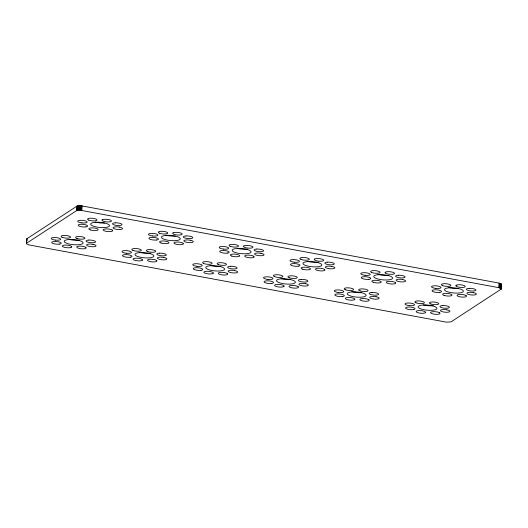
<?xml version="1.0" encoding="UTF-8"?>
<svg xmlns="http://www.w3.org/2000/svg" width="528" height="528" viewBox="0 0 528 528"><rect width="100%" height="100%" fill="white"/><g stroke="black" fill="none" stroke-linecap="round" stroke-linejoin="round"><path stroke-width="0.79" d="M26.4 243.593L26.921 238.729L76.943 206.144L81.569 205.847L499.099 283.1L501.6 284.407L501.178 289.113L451.057 321.856L446.431 322.153L28.901 244.9L26.459 243.771L26.519 243.269L76.54 210.685L81.16 210.388L498.689 287.641L500.478 288.248L501.178 289.113M26.459 243.771L26.921 238.729M26.875 240.92L26.822 238.887M76.54 210.685L76.943 206.144M76.864 210.573L77.273 206.026M77.253 210.474L77.662 205.927M77.708 210.395L78.111 205.847M78.203 210.335L78.613 205.795M78.751 210.302L79.154 205.755M79.325 210.289L79.735 205.748M79.933 210.296L80.335 205.755M80.546 210.329L80.949 205.788M81.16 210.388L81.569 205.847M81.774 210.467L82.177 205.927M498.689 287.641L499.099 283.1M499.217 287.773L499.62 283.232M499.693 287.918L500.102 283.378M500.122 288.077L500.524 283.536M500.478 288.248L500.887 283.701M500.775 288.42L501.178 283.879M500.993 288.598L501.395 284.051M501.079 289.271L501.541 284.229M79.299 240.154L77.854 240.28A9.478 2.581 5.1 0 1 69.148 239.402M150.731 253.202L148.619 253.374A9.478 2.581 5.1 0 1 139.234 252.318M220.836 266.356L219.391 266.475A9.478 2.581 5.1 0 1 210.005 265.412M318.714 262.178L316.609 262.357A9.478 2.581 5.1 0 1 307.217 261.294M388.819 275.332L387.374 275.451A9.478 2.581 5.1 0 1 377.989 274.395M458.258 288.539L458.146 288.552A9.478 2.581 5.1 0 1 448.754 287.489M104.544 223.04L102.194 223.054A9.478 2.581 5.1 0 1 95.132 222.05M175.316 236.141L172.966 236.155A9.478 2.581 5.1 0 1 165.898 235.151M290.4 279.569L288.057 279.583A9.478 2.581 5.1 0 1 280.988 278.579M361.172 292.67L358.822 292.684A9.478 2.581 5.1 0 1 351.76 291.68M433.363 305.659A9.478 2.581 5.1 0 1 431.937 305.765L429.594 305.778A9.478 2.581 5.1 0 1 423.225 304.96M247.507 249.124A9.478 2.581 5.1 0 1 246.081 249.236L243.738 249.249A9.478 2.581 5.1 0 1 237.362 248.424M71.742 246.952L71.465 247.262A4.739 1.294 5.1 0 1 65.386 247.52A4.739 1.294 5.1 0 1 62.614 245.619L63.195 245.368A4.739 1.294 5.1 0 1 68.693 245.362A4.739 1.294 5.1 0 1 71.742 246.952M102.287 219.78L102.01 220.09A4.739 1.294 5.1 0 0 105.059 221.674A4.739 1.294 5.1 0 0 110.557 221.668L111.137 221.417A4.739 1.294 5.1 0 0 108.365 219.523A4.739 1.294 5.1 0 0 102.287 219.78M142.507 260.053L142.23 260.357A4.739 1.294 5.1 0 1 136.158 260.614A4.739 1.294 5.1 0 1 133.386 258.72L133.967 258.469A4.739 1.294 5.1 0 1 139.458 258.463A4.739 1.294 5.1 0 1 142.507 260.053M173.059 232.881L172.781 233.185A4.739 1.294 5.1 0 0 175.831 234.775A4.739 1.294 5.1 0 0 181.322 234.769L181.903 234.518A4.739 1.294 5.1 0 0 179.131 232.624A4.739 1.294 5.1 0 0 173.059 232.881M213.279 273.148L213.002 273.458A4.739 1.294 5.1 0 1 206.923 273.715A4.739 1.294 5.1 0 1 204.151 271.821L204.732 271.57A4.739 1.294 5.1 0 1 210.23 271.564A4.739 1.294 5.1 0 1 213.279 273.148M243.824 245.982L243.547 246.286A4.739 1.294 5.1 0 0 246.596 247.876A4.739 1.294 5.1 0 0 252.094 247.87L252.674 247.619A4.739 1.294 5.1 0 0 249.902 245.718A4.739 1.294 5.1 0 0 243.824 245.982M284.044 286.255L283.767 286.565A4.739 1.294 5.1 0 1 277.695 286.823A4.739 1.294 5.1 0 1 274.923 284.929L275.504 284.678A4.739 1.294 5.1 0 1 280.995 284.665A4.739 1.294 5.1 0 1 284.044 286.255M314.596 259.083L314.318 259.393A4.739 1.294 5.1 0 0 317.368 260.984A4.739 1.294 5.1 0 0 322.859 260.971L323.44 260.72A4.739 1.294 5.1 0 0 320.668 258.826A4.739 1.294 5.1 0 0 314.596 259.083M354.816 299.356L354.539 299.66A4.739 1.294 5.1 0 1 348.46 299.917A4.739 1.294 5.1 0 1 345.688 298.023L346.269 297.772A4.739 1.294 5.1 0 1 351.767 297.766A4.739 1.294 5.1 0 1 354.816 299.356M385.361 272.184L385.084 272.488A4.739 1.294 5.1 0 0 388.133 274.078A4.739 1.294 5.1 0 0 393.631 274.072L394.211 273.821A4.739 1.294 5.1 0 0 391.439 271.927A4.739 1.294 5.1 0 0 385.361 272.184M425.581 312.451L425.304 312.761A4.739 1.294 5.1 0 1 419.232 313.018A4.739 1.294 5.1 0 1 416.46 311.124L417.041 310.873A4.739 1.294 5.1 0 1 422.539 310.867A4.739 1.294 5.1 0 1 425.581 312.451M456.133 285.285L455.855 285.589A4.739 1.294 5.1 0 0 458.905 287.179A4.739 1.294 5.1 0 0 464.402 287.173L464.977 286.922A4.739 1.294 5.1 0 0 462.211 285.028A4.739 1.294 5.1 0 0 456.133 285.285M115.328 222.836L114.279 222.928A4.739 1.294 5.1 0 0 112.992 224.36A4.739 1.294 5.1 0 0 118.067 225.522L119.242 225.515A4.739 1.294 5.1 0 0 121.579 223.997A4.739 1.294 5.1 0 0 115.328 222.836M85.919 226.882L84.869 226.981A4.739 1.294 5.1 0 1 78.619 225.819A4.739 1.294 5.1 0 1 80.956 224.294L82.137 224.294A4.739 1.294 5.1 0 1 87.212 225.456A4.739 1.294 5.1 0 1 85.919 226.882M88.876 240.062L87.833 240.154A4.739 1.294 5.1 0 0 86.539 241.586A4.739 1.294 5.1 0 0 91.615 242.748L92.796 242.741A4.739 1.294 5.1 0 0 95.132 241.223A4.739 1.294 5.1 0 0 88.876 240.062M59.473 244.114L58.423 244.207A4.739 1.294 5.1 0 1 52.166 243.045A4.739 1.294 5.1 0 1 54.509 241.527L55.684 241.52A4.739 1.294 5.1 0 1 60.76 242.682A4.739 1.294 5.1 0 1 59.473 244.114M186.094 235.937L185.051 236.029A4.739 1.294 5.1 0 0 183.757 237.461A4.739 1.294 5.1 0 0 188.833 238.616L190.014 238.616A4.739 1.294 5.1 0 0 192.35 237.092A4.739 1.294 5.1 0 0 186.094 235.937M156.684 239.983L155.641 240.075A4.739 1.294 5.1 0 1 149.384 238.92A4.739 1.294 5.1 0 1 151.721 237.395L152.902 237.395A4.739 1.294 5.1 0 1 157.978 238.55A4.739 1.294 5.1 0 1 156.684 239.983M159.647 253.163L158.605 253.255A4.739 1.294 5.1 0 0 157.311 254.687A4.739 1.294 5.1 0 0 162.386 255.842L163.568 255.842A4.739 1.294 5.1 0 0 165.904 254.318A4.739 1.294 5.1 0 0 159.647 253.163M130.238 257.209L129.195 257.301A4.739 1.294 5.1 0 1 122.938 256.146A4.739 1.294 5.1 0 1 125.275 254.621L126.456 254.621A4.739 1.294 5.1 0 1 131.531 255.783A4.739 1.294 5.1 0 1 130.238 257.209M256.865 249.038L255.816 249.13A4.739 1.294 5.1 0 0 254.529 250.556A4.739 1.294 5.1 0 0 259.604 251.717L260.779 251.717A4.739 1.294 5.1 0 0 263.122 250.193A4.739 1.294 5.1 0 0 256.865 249.038M227.456 253.084L226.413 253.176A4.739 1.294 5.1 0 1 220.156 252.014A4.739 1.294 5.1 0 1 222.493 250.496L223.674 250.49A4.739 1.294 5.1 0 1 228.749 251.651A4.739 1.294 5.1 0 1 227.456 253.084M230.419 266.264L229.37 266.356A4.739 1.294 5.1 0 0 228.076 267.782A4.739 1.294 5.1 0 0 233.152 268.943L234.333 268.943A4.739 1.294 5.1 0 0 236.669 267.419A4.739 1.294 5.1 0 0 230.419 266.264M201.01 270.31L199.96 270.402A4.739 1.294 5.1 0 1 193.71 269.24A4.739 1.294 5.1 0 1 196.046 267.722L197.221 267.722A4.739 1.294 5.1 0 1 202.297 268.877A4.739 1.294 5.1 0 1 201.01 270.31M327.631 262.139L326.588 262.231A4.739 1.294 5.1 0 0 325.294 263.663A4.739 1.294 5.1 0 0 330.37 264.825L331.551 264.818A4.739 1.294 5.1 0 0 333.887 263.3A4.739 1.294 5.1 0 0 327.631 262.139M298.221 266.185L297.178 266.284A4.739 1.294 5.1 0 1 290.921 265.122A4.739 1.294 5.1 0 1 293.258 263.597L294.439 263.597A4.739 1.294 5.1 0 1 299.515 264.759A4.739 1.294 5.1 0 1 298.221 266.185M301.184 279.365L300.142 279.457A4.739 1.294 5.1 0 0 298.848 280.889A4.739 1.294 5.1 0 0 303.923 282.051L305.105 282.051A4.739 1.294 5.1 0 0 307.441 280.526A4.739 1.294 5.1 0 0 301.184 279.365M271.775 283.417L270.732 283.51A4.739 1.294 5.1 0 1 264.475 282.348A4.739 1.294 5.1 0 1 266.812 280.83L267.993 280.823A4.739 1.294 5.1 0 1 273.068 281.985A4.739 1.294 5.1 0 1 271.775 283.417M398.402 275.24L397.353 275.332A4.739 1.294 5.1 0 0 396.066 276.764A4.739 1.294 5.1 0 0 401.141 277.919L402.316 277.919A4.739 1.294 5.1 0 0 404.659 276.395A4.739 1.294 5.1 0 0 398.402 275.24M368.993 279.286L367.95 279.378A4.739 1.294 5.1 0 1 361.693 278.223A4.739 1.294 5.1 0 1 364.03 276.698L365.211 276.698A4.739 1.294 5.1 0 1 370.286 277.853A4.739 1.294 5.1 0 1 368.993 279.286M371.956 292.466L370.907 292.558A4.739 1.294 5.1 0 0 369.613 293.99A4.739 1.294 5.1 0 0 374.689 295.145L375.87 295.145A4.739 1.294 5.1 0 0 378.206 293.621A4.739 1.294 5.1 0 0 371.956 292.466M342.547 296.512L341.497 296.604A4.739 1.294 5.1 0 1 335.247 295.449A4.739 1.294 5.1 0 1 337.583 293.924L338.758 293.924A4.739 1.294 5.1 0 1 343.84 295.086A4.739 1.294 5.1 0 1 342.547 296.512M469.168 288.341L468.125 288.433A4.739 1.294 5.1 0 0 466.831 289.859A4.739 1.294 5.1 0 0 471.907 291.02L473.088 291.02A4.739 1.294 5.1 0 0 475.424 289.496A4.739 1.294 5.1 0 0 469.168 288.341M439.765 292.387L438.715 292.479A4.739 1.294 5.1 0 1 432.458 291.317A4.739 1.294 5.1 0 1 434.801 289.799L435.976 289.793A4.739 1.294 5.1 0 1 441.052 290.954A4.739 1.294 5.1 0 1 439.765 292.387M442.721 305.567L441.679 305.659A4.739 1.294 5.1 0 0 440.385 307.085A4.739 1.294 5.1 0 0 445.46 308.246L446.642 308.246A4.739 1.294 5.1 0 0 448.978 306.722A4.739 1.294 5.1 0 0 442.721 305.567M413.312 309.613L412.269 309.705A4.739 1.294 5.1 0 1 406.012 308.55A4.739 1.294 5.1 0 1 408.349 307.025L409.53 307.025A4.739 1.294 5.1 0 1 414.605 308.18A4.739 1.294 5.1 0 1 413.312 309.613M69.854 239.448L67.749 239.626A9.478 2.581 5.1 0 0 65.003 242.458L66.277 243.144A9.478 2.581 5.1 0 0 77.444 244.82L79.556 244.642A9.478 2.581 5.1 0 0 82.302 241.804L81.022 241.124A9.478 2.581 5.1 0 0 69.854 239.448M140.626 252.549L138.514 252.721A9.478 2.581 5.1 0 0 135.775 255.559L137.049 256.245A9.478 2.581 5.1 0 0 148.216 257.921L150.322 257.743A9.478 2.581 5.1 0 0 153.067 254.905L151.793 254.225A9.478 2.581 5.1 0 0 140.626 252.549M211.391 265.643L209.286 265.822A9.478 2.581 5.1 0 0 206.54 268.66L207.821 269.339A9.478 2.581 5.1 0 0 218.981 271.016L221.093 270.838A9.478 2.581 5.1 0 0 223.839 268.006L222.559 267.32A9.478 2.581 5.1 0 0 211.391 265.643M308.609 261.525L306.504 261.703A9.478 2.581 5.1 0 0 303.758 264.535L305.032 265.221A9.478 2.581 5.1 0 0 316.199 266.897L318.311 266.719A9.478 2.581 5.1 0 0 321.05 263.881L319.777 263.201A9.478 2.581 5.1 0 0 308.609 261.525M379.381 274.626L377.269 274.798A9.478 2.581 5.1 0 0 374.524 277.636L375.804 278.322A9.478 2.581 5.1 0 0 386.971 279.992L389.077 279.82A9.478 2.581 5.1 0 0 391.822 276.982L390.548 276.296A9.478 2.581 5.1 0 0 379.381 274.626M450.146 287.72L448.041 287.899A9.478 2.581 5.1 0 0 445.295 290.737L446.569 291.416A9.478 2.581 5.1 0 0 457.736 293.093L459.848 292.915A9.478 2.581 5.1 0 0 462.594 290.083L461.314 289.397A9.478 2.581 5.1 0 0 450.146 287.72M98.406 222.222L96.063 222.235A9.478 2.581 5.1 0 0 90.809 224.605L91.562 225.311A9.478 2.581 5.1 0 0 101.792 227.594L104.141 227.581A9.478 2.581 5.1 0 0 109.388 225.212L108.636 224.506A9.478 2.581 5.1 0 0 98.406 222.222M169.178 235.316L166.828 235.33A9.478 2.581 5.1 0 0 161.575 237.706L162.334 238.412A9.478 2.581 5.1 0 0 172.564 240.695L174.907 240.682A9.478 2.581 5.1 0 0 180.16 238.306L179.408 237.6A9.478 2.581 5.1 0 0 169.178 235.316M239.943 248.417L237.6 248.431A9.478 2.581 5.1 0 0 232.346 250.8L233.099 251.506A9.478 2.581 5.1 0 0 243.329 253.79L245.678 253.777A9.478 2.581 5.1 0 0 250.925 251.407L250.173 250.701A9.478 2.581 5.1 0 0 239.943 248.417M284.262 278.751L281.919 278.764A9.478 2.581 5.1 0 0 276.665 281.134L277.418 281.84A9.478 2.581 5.1 0 0 287.648 284.123L289.997 284.11A9.478 2.581 5.1 0 0 295.251 281.741L294.492 281.035A9.478 2.581 5.1 0 0 284.262 278.751M355.034 291.845L352.684 291.859A9.478 2.581 5.1 0 0 347.437 294.235L348.19 294.941A9.478 2.581 5.1 0 0 358.42 297.224L360.763 297.211A9.478 2.581 5.1 0 0 366.016 294.842L365.264 294.136A9.478 2.581 5.1 0 0 355.034 291.845M425.806 304.946L423.456 304.96A9.478 2.581 5.1 0 0 418.202 307.329L418.961 308.035A9.478 2.581 5.1 0 0 429.185 310.325L431.534 310.312A9.478 2.581 5.1 0 0 436.788 307.936L436.029 307.23A9.478 2.581 5.1 0 0 425.806 304.946M119.447 227.106L118.246 226.928A4.739 1.294 5.1 0 0 113.368 227.363A4.739 1.294 5.1 0 0 115.051 229.007L116.14 229.258A4.739 1.294 5.1 0 0 122.212 229A4.739 1.294 5.1 0 0 119.447 227.106M81.952 222.882L80.758 222.71A4.739 1.294 5.1 0 1 77.986 220.816A4.739 1.294 5.1 0 1 84.058 220.559L85.147 220.803A4.739 1.294 5.1 0 1 86.83 222.453A4.739 1.294 5.1 0 1 81.952 222.882M190.212 240.207L189.011 240.029A4.739 1.294 5.1 0 0 184.14 240.464A4.739 1.294 5.1 0 0 185.816 242.108L186.905 242.359A4.739 1.294 5.1 0 0 192.984 242.101A4.739 1.294 5.1 0 0 190.212 240.207M152.724 235.983L151.523 235.805A4.739 1.294 5.1 0 1 148.751 233.911A4.739 1.294 5.1 0 1 154.829 233.653L155.918 233.904A4.739 1.294 5.1 0 1 157.601 235.547A4.739 1.294 5.1 0 1 152.724 235.983M260.984 253.301L259.783 253.13A4.739 1.294 5.1 0 0 254.905 253.559A4.739 1.294 5.1 0 0 256.588 255.209L257.677 255.453A4.739 1.294 5.1 0 0 263.756 255.196A4.739 1.294 5.1 0 0 260.984 253.301M223.496 249.084L222.295 248.906A4.739 1.294 5.1 0 1 219.523 247.012A4.739 1.294 5.1 0 1 225.601 246.754L226.684 247.005A4.739 1.294 5.1 0 1 228.367 248.648A4.739 1.294 5.1 0 1 223.496 249.084M331.749 266.409L330.548 266.231A4.739 1.294 5.1 0 0 325.677 266.666A4.739 1.294 5.1 0 0 327.353 268.316L328.442 268.561A4.739 1.294 5.1 0 0 334.521 268.303A4.739 1.294 5.1 0 0 331.749 266.409M294.261 262.185L293.06 262.013A4.739 1.294 5.1 0 1 290.288 260.119A4.739 1.294 5.1 0 1 296.366 259.862L297.455 260.106A4.739 1.294 5.1 0 1 299.138 261.756A4.739 1.294 5.1 0 1 294.261 262.185M402.521 279.51L401.32 279.332A4.739 1.294 5.1 0 0 396.442 279.767A4.739 1.294 5.1 0 0 398.125 281.411L399.214 281.662A4.739 1.294 5.1 0 0 405.293 281.404A4.739 1.294 5.1 0 0 402.521 279.51M365.033 275.286L363.832 275.114A4.739 1.294 5.1 0 1 361.06 273.214A4.739 1.294 5.1 0 1 367.138 272.956L368.221 273.207A4.739 1.294 5.1 0 1 369.904 274.85A4.739 1.294 5.1 0 1 365.033 275.286M473.286 292.604L472.085 292.433A4.739 1.294 5.1 0 0 467.214 292.862A4.739 1.294 5.1 0 0 468.897 294.512L469.979 294.756A4.739 1.294 5.1 0 0 476.058 294.499A4.739 1.294 5.1 0 0 473.286 292.604M435.798 288.387L434.597 288.209A4.739 1.294 5.1 0 1 431.825 286.315A4.739 1.294 5.1 0 1 437.903 286.057L438.992 286.308A4.739 1.294 5.1 0 1 440.675 287.951A4.739 1.294 5.1 0 1 435.798 288.387M92.994 244.332L91.793 244.154A4.739 1.294 5.1 0 0 86.922 244.589A4.739 1.294 5.1 0 0 88.605 246.239L89.687 246.484A4.739 1.294 5.1 0 0 95.766 246.226A4.739 1.294 5.1 0 0 92.994 244.332M55.506 240.115L54.305 239.936A4.739 1.294 5.1 0 1 51.539 238.042A4.739 1.294 5.1 0 1 57.611 237.785L58.7 238.029A4.739 1.294 5.1 0 1 60.383 239.679A4.739 1.294 5.1 0 1 55.506 240.115M163.766 257.433L162.565 257.255A4.739 1.294 5.1 0 0 157.687 257.69A4.739 1.294 5.1 0 0 159.37 259.334L160.459 259.585A4.739 1.294 5.1 0 0 166.538 259.327A4.739 1.294 5.1 0 0 163.766 257.433M126.278 253.209L125.077 253.037A4.739 1.294 5.1 0 1 122.305 251.137A4.739 1.294 5.1 0 1 128.383 250.879L129.472 251.13A4.739 1.294 5.1 0 1 131.149 252.78A4.739 1.294 5.1 0 1 126.278 253.209M234.538 270.527L233.336 270.356A4.739 1.294 5.1 0 0 228.459 270.785A4.739 1.294 5.1 0 0 230.142 272.435L231.231 272.686A4.739 1.294 5.1 0 0 237.303 272.422A4.739 1.294 5.1 0 0 234.538 270.527M197.043 266.31L195.842 266.132A4.739 1.294 5.1 0 1 193.076 264.238A4.739 1.294 5.1 0 1 199.148 263.98L200.237 264.231A4.739 1.294 5.1 0 1 201.92 265.874A4.739 1.294 5.1 0 1 197.043 266.31M305.303 283.635L304.102 283.463A4.739 1.294 5.1 0 0 299.224 283.892A4.739 1.294 5.1 0 0 300.907 285.542L301.996 285.787A4.739 1.294 5.1 0 0 308.075 285.529A4.739 1.294 5.1 0 0 305.303 283.635M267.815 279.418L266.614 279.239A4.739 1.294 5.1 0 1 263.842 277.345A4.739 1.294 5.1 0 1 269.92 277.088L271.009 277.332A4.739 1.294 5.1 0 1 272.686 278.982A4.739 1.294 5.1 0 1 267.815 279.418M376.075 296.736L374.873 296.558A4.739 1.294 5.1 0 0 369.996 296.993A4.739 1.294 5.1 0 0 371.679 298.637L372.768 298.888A4.739 1.294 5.1 0 0 378.84 298.63A4.739 1.294 5.1 0 0 376.075 296.736M338.58 292.512L337.379 292.34A4.739 1.294 5.1 0 1 334.613 290.44A4.739 1.294 5.1 0 1 340.685 290.182L341.774 290.433A4.739 1.294 5.1 0 1 343.457 292.083A4.739 1.294 5.1 0 1 338.58 292.512M446.84 309.83L445.639 309.659A4.739 1.294 5.1 0 0 440.761 310.088A4.739 1.294 5.1 0 0 442.444 311.738L443.533 311.989A4.739 1.294 5.1 0 0 449.612 311.731A4.739 1.294 5.1 0 0 446.84 309.83M409.352 305.613L408.151 305.435A4.739 1.294 5.1 0 1 405.379 303.541A4.739 1.294 5.1 0 1 411.457 303.283L412.546 303.534A4.739 1.294 5.1 0 1 414.223 305.177A4.739 1.294 5.1 0 1 409.352 305.613M466.072 295.588L465.419 295.244A4.739 1.294 5.1 0 0 459.822 294.426A4.739 1.294 5.1 0 0 457.123 295.601L457.479 295.951A4.739 1.294 5.1 0 0 463.736 297.112A4.739 1.294 5.1 0 0 466.072 295.588M442.464 285.569L441.811 285.232A4.739 1.294 5.1 0 1 444.147 283.708A4.739 1.294 5.1 0 1 450.404 284.863L450.767 285.219A4.739 1.294 5.1 0 1 448.067 286.387A4.739 1.294 5.1 0 1 442.464 285.569M395.307 282.487L394.654 282.15A4.739 1.294 5.1 0 0 389.05 281.332A4.739 1.294 5.1 0 0 386.351 282.5L386.714 282.85A4.739 1.294 5.1 0 0 392.971 284.011A4.739 1.294 5.1 0 0 395.307 282.487M371.699 272.474L371.045 272.131A4.739 1.294 5.1 0 1 373.382 270.607A4.739 1.294 5.1 0 1 379.639 271.768L379.995 272.118A4.739 1.294 5.1 0 1 377.296 273.286A4.739 1.294 5.1 0 1 371.699 272.474M439.626 312.814L438.973 312.47A4.739 1.294 5.1 0 0 433.369 311.659A4.739 1.294 5.1 0 0 430.67 312.827L431.033 313.177A4.739 1.294 5.1 0 0 437.29 314.338A4.739 1.294 5.1 0 0 439.626 312.814M416.018 302.795L415.364 302.458A4.739 1.294 5.1 0 1 417.701 300.934A4.739 1.294 5.1 0 1 423.958 302.089L424.314 302.445A4.739 1.294 5.1 0 1 421.621 303.613A4.739 1.294 5.1 0 1 416.018 302.795M324.535 269.392L323.882 269.049A4.739 1.294 5.1 0 0 318.278 268.231A4.739 1.294 5.1 0 0 315.586 269.399L315.942 269.755A4.739 1.294 5.1 0 0 322.199 270.91A4.739 1.294 5.1 0 0 324.535 269.392M300.927 259.373L300.274 259.03A4.739 1.294 5.1 0 1 302.61 257.512A4.739 1.294 5.1 0 1 308.867 258.667L309.23 259.024A4.739 1.294 5.1 0 1 306.53 260.192A4.739 1.294 5.1 0 1 300.927 259.373M368.854 299.713L368.207 299.376A4.739 1.294 5.1 0 0 362.604 298.558A4.739 1.294 5.1 0 0 359.905 299.726L360.268 300.082A4.739 1.294 5.1 0 0 366.518 301.237A4.739 1.294 5.1 0 0 368.854 299.713M345.246 289.7L344.593 289.357A4.739 1.294 5.1 0 1 346.936 287.833A4.739 1.294 5.1 0 1 353.186 288.994L353.549 289.344A4.739 1.294 5.1 0 1 350.849 290.512A4.739 1.294 5.1 0 1 345.246 289.7M253.77 256.285L253.117 255.941A4.739 1.294 5.1 0 0 247.513 255.123A4.739 1.294 5.1 0 0 244.814 256.298L245.177 256.648A4.739 1.294 5.1 0 0 251.434 257.803A4.739 1.294 5.1 0 0 253.77 256.285M230.162 246.266L229.508 245.929A4.739 1.294 5.1 0 1 231.845 244.405A4.739 1.294 5.1 0 1 238.102 245.56L238.458 245.916A4.739 1.294 5.1 0 1 235.759 247.084A4.739 1.294 5.1 0 1 230.162 246.266M298.089 286.618L297.436 286.275A4.739 1.294 5.1 0 0 291.832 285.457A4.739 1.294 5.1 0 0 289.133 286.625L289.496 286.981A4.739 1.294 5.1 0 0 295.753 288.136A4.739 1.294 5.1 0 0 298.089 286.618M274.481 276.599L273.827 276.256A4.739 1.294 5.1 0 1 276.164 274.738A4.739 1.294 5.1 0 1 282.421 275.893L282.777 276.25A4.739 1.294 5.1 0 1 280.084 277.418A4.739 1.294 5.1 0 1 274.481 276.599M182.998 243.184L182.345 242.847A4.739 1.294 5.1 0 0 176.741 242.029A4.739 1.294 5.1 0 0 174.049 243.197L174.405 243.547A4.739 1.294 5.1 0 0 180.662 244.708A4.739 1.294 5.1 0 0 182.998 243.184M159.39 233.171L158.737 232.828A4.739 1.294 5.1 0 1 161.073 231.304A4.739 1.294 5.1 0 1 167.33 232.465L167.693 232.815A4.739 1.294 5.1 0 1 164.993 233.983A4.739 1.294 5.1 0 1 159.39 233.171M227.317 273.511L226.664 273.167A4.739 1.294 5.1 0 0 221.067 272.349A4.739 1.294 5.1 0 0 218.368 273.524L218.731 273.874A4.739 1.294 5.1 0 0 224.981 275.035A4.739 1.294 5.1 0 0 227.317 273.511M203.709 263.492L203.056 263.155A4.739 1.294 5.1 0 1 205.399 261.631A4.739 1.294 5.1 0 1 211.649 262.786L212.012 263.142A4.739 1.294 5.1 0 1 209.312 264.31A4.739 1.294 5.1 0 1 203.709 263.492M112.233 230.083L111.58 229.746A4.739 1.294 5.1 0 0 105.976 228.928A4.739 1.294 5.1 0 0 103.277 230.096L103.64 230.452A4.739 1.294 5.1 0 0 109.89 231.607A4.739 1.294 5.1 0 0 112.233 230.083M88.625 220.07L87.971 219.727A4.739 1.294 5.1 0 1 90.308 218.209A4.739 1.294 5.1 0 1 96.558 219.364L96.921 219.714A4.739 1.294 5.1 0 1 94.222 220.889A4.739 1.294 5.1 0 1 88.625 220.07M156.552 260.41L155.899 260.073A4.739 1.294 5.1 0 0 150.295 259.255A4.739 1.294 5.1 0 0 147.596 260.423L147.959 260.779A4.739 1.294 5.1 0 0 154.216 261.934A4.739 1.294 5.1 0 0 156.552 260.41M132.944 250.397L132.29 250.054A4.739 1.294 5.1 0 1 134.627 248.53A4.739 1.294 5.1 0 1 140.884 249.691L141.24 250.041A4.739 1.294 5.1 0 1 138.547 251.209A4.739 1.294 5.1 0 1 132.944 250.397M85.78 247.315L85.127 246.972A4.739 1.294 5.1 0 0 79.53 246.154A4.739 1.294 5.1 0 0 76.831 247.322L77.187 247.678A4.739 1.294 5.1 0 0 83.444 248.833A4.739 1.294 5.1 0 0 85.78 247.315M62.172 237.296L61.519 236.953A4.739 1.294 5.1 0 1 63.855 235.435A4.739 1.294 5.1 0 1 70.112 236.59L70.475 236.947A4.739 1.294 5.1 0 1 67.775 238.115A4.739 1.294 5.1 0 1 62.172 237.296M231.832 256.1A4.739 1.294 5.1 0 0 239.633 256.073A4.739 1.294 5.1 0 0 233.614 254.06A4.739 1.294 5.1 0 0 231.832 256.1M90.295 229.904A4.739 1.294 5.1 0 0 98.096 229.878A4.739 1.294 5.1 0 0 92.07 227.858A4.739 1.294 5.1 0 0 90.295 229.904M218.559 264.7A4.739 1.294 5.1 0 0 226.393 264.706A4.739 1.294 5.1 0 0 220.453 262.673A4.739 1.294 5.1 0 0 218.559 264.7M77.015 238.498A4.739 1.294 5.1 0 0 84.856 238.504A4.739 1.294 5.1 0 0 78.916 236.478A4.739 1.294 5.1 0 0 77.015 238.498M302.551 269.188A4.739 1.294 5.1 0 0 310.385 269.194A4.739 1.294 5.1 0 0 304.445 267.168A4.739 1.294 5.1 0 0 302.551 269.188M444.088 295.39A4.739 1.294 5.1 0 0 451.922 295.396A4.739 1.294 5.1 0 0 445.982 293.363A4.739 1.294 5.1 0 0 444.088 295.39M373.316 282.289A4.739 1.294 5.1 0 0 381.157 282.295A4.739 1.294 5.1 0 0 375.217 280.262A4.739 1.294 5.1 0 0 373.316 282.289M161.06 243.005A4.739 1.294 5.1 0 0 168.868 242.972A4.739 1.294 5.1 0 0 162.842 240.959A4.739 1.294 5.1 0 0 161.06 243.005M289.377 277.82A4.739 1.294 5.1 0 0 297.178 277.794A4.739 1.294 5.1 0 0 291.152 275.781A4.739 1.294 5.1 0 0 289.377 277.82M360.142 290.921A4.739 1.294 5.1 0 0 367.95 290.895A4.739 1.294 5.1 0 0 361.924 288.875A4.739 1.294 5.1 0 0 360.142 290.921M430.914 304.016A4.739 1.294 5.1 0 0 438.715 303.989A4.739 1.294 5.1 0 0 432.696 301.976A4.739 1.294 5.1 0 0 430.914 304.016M147.787 251.599A4.739 1.294 5.1 0 0 155.628 251.605A4.739 1.294 5.1 0 0 149.681 249.572A4.739 1.294 5.1 0 0 147.787 251.599"/></g></svg>
